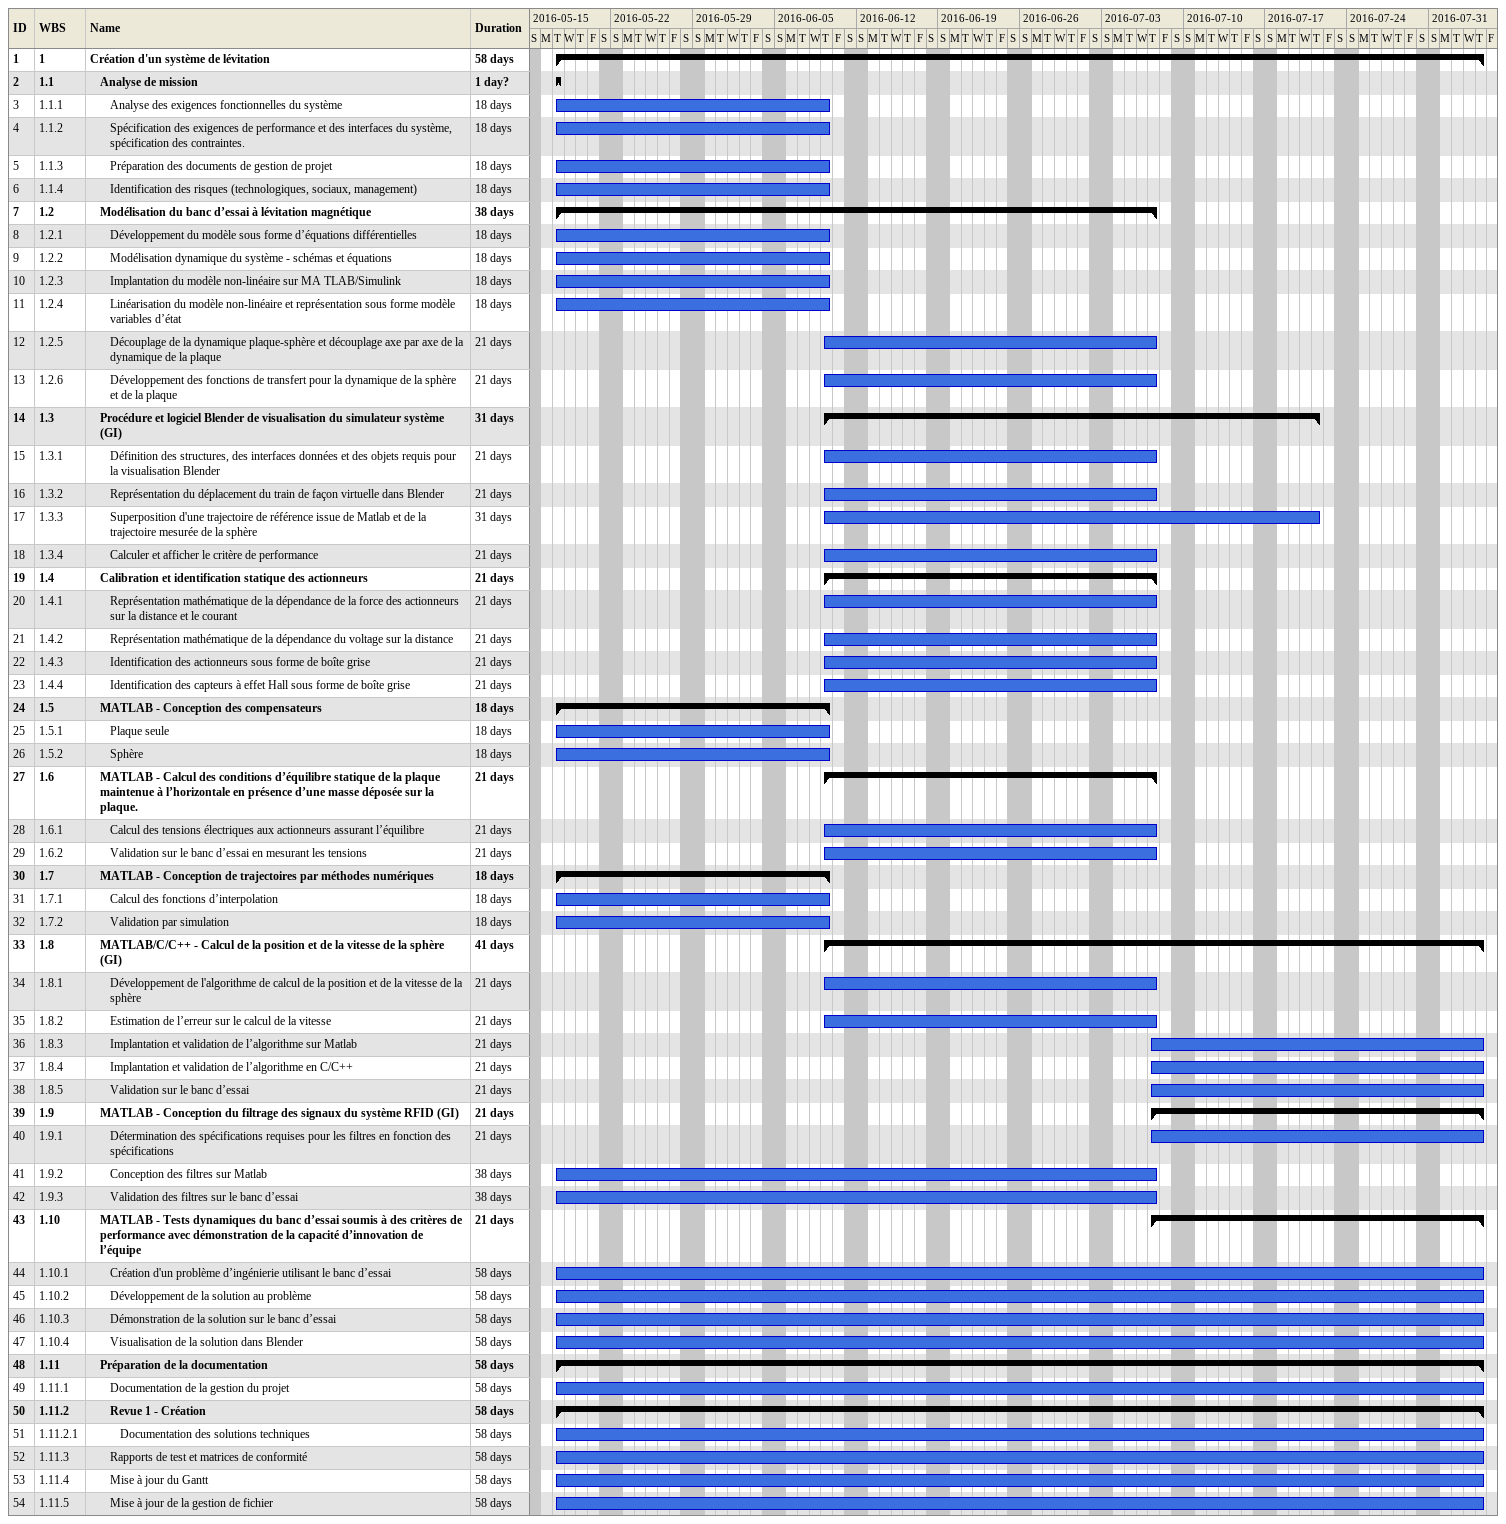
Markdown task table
| ID | WBS | Task | Duration | Start | Finish |
|---|---|---|---|---|---|
| 1 | 1 | **Création d'un système de lévitation** | 58d | 2016-05-17 | 2016-08-04 |
| 2 | 1.1 | **Analyse de mission** | 1d? | 2016-05-17 | 2016-05-17 |
| 3 | 1.1.1 | Analyse des exigences fonctionnelles du système | 18d | 2016-05-17 | 2016-06-09 |
| 4 | 1.1.2 | Spécification des exigences de performance et des interfaces du système, spécification des contraintes. | 18d | 2016-05-17 | 2016-06-09 |
| 5 | 1.1.3 | Préparation des documents de gestion de projet | 18d | 2016-05-17 | 2016-06-09 |
| 6 | 1.1.4 | Identification des risques (technologiques, sociaux, management) | 18d | 2016-05-17 | 2016-06-09 |
| 7 | 1.2 | **Modélisation du banc d’essai à lévitation magnétique** | 38d | 2016-05-17 | 2016-07-07 |
| 8 | 1.2.1 | Développement du modèle sous forme d’équations différentielles | 18d | 2016-05-17 | 2016-06-09 |
| 9 | 1.2.2 | Modélisation dynamique du système - schémas et équations | 18d | 2016-05-17 | 2016-06-09 |
| 10 | 1.2.3 | Implantation du modèle non-linéaire sur MA TLAB/Simulink | 18d | 2016-05-17 | 2016-06-09 |
| 11 | 1.2.4 | Linéarisation du modèle non-linéaire et représentation sous forme modèle variables d’état | 18d | 2016-05-17 | 2016-06-09 |
| 12 | 1.2.5 | Découplage de la dynamique plaque-sphère et découplage axe par axe de la dynamique de la plaque | 21d | 2016-06-09 | 2016-07-07 |
| 13 | 1.2.6 | Développement des fonctions de transfert pour la dynamique de la sphère et de la plaque | 21d | 2016-06-09 | 2016-07-07 |
| 14 | 1.3 | **Procédure et logiciel Blender de visualisation du simulateur système (GI)** | 31d | 2016-06-09 | 2016-07-21 |
| 15 | 1.3.1 | Définition des structures, des interfaces données et des objets requis pour la visualisation Blender | 21d | 2016-06-09 | 2016-07-07 |
| 16 | 1.3.2 | Représentation du déplacement du train de façon virtuelle dans Blender | 21d | 2016-06-09 | 2016-07-07 |
| 17 | 1.3.3 | Superposition d'une trajectoire de référence issue de Matlab et de la trajectoire mesurée de la sphère | 31d | 2016-06-09 | 2016-07-21 |
| 18 | 1.3.4 | Calculer et afficher le critère de performance | 21d | 2016-06-09 | 2016-07-07 |
| 19 | 1.4 | **Calibration et identification statique des actionneurs** | 21d | 2016-06-09 | 2016-07-07 |
| 20 | 1.4.1 | Représentation mathématique de la dépendance de la force des actionneurs sur la distance et le courant | 21d | 2016-06-09 | 2016-07-07 |
| 21 | 1.4.2 | Représentation mathématique de la dépendance du voltage sur la distance | 21d | 2016-06-09 | 2016-07-07 |
| 22 | 1.4.3 | Identification des actionneurs sous forme de boîte grise | 21d | 2016-06-09 | 2016-07-07 |
| 23 | 1.4.4 | Identification des capteurs à effet Hall sous forme de boîte grise | 21d | 2016-06-09 | 2016-07-07 |
| 24 | 1.5 | **MATLAB - Conception des compensateurs** | 18d | 2016-05-17 | 2016-06-09 |
| 25 | 1.5.1 | Plaque seule | 18d | 2016-05-17 | 2016-06-09 |
| 26 | 1.5.2 | Sphère | 18d | 2016-05-17 | 2016-06-09 |
| 27 | 1.6 | **MATLAB - Calcul des conditions d’équilibre statique de la plaque maintenue à l’horizontale en présence d’une masse déposée sur la plaque.** | 21d | 2016-06-09 | 2016-07-07 |
| 28 | 1.6.1 | Calcul des tensions électriques aux actionneurs assurant l’équilibre | 21d | 2016-06-09 | 2016-07-07 |
| 29 | 1.6.2 | Validation sur le banc d’essai en mesurant les tensions | 21d | 2016-06-09 | 2016-07-07 |
| 30 | 1.7 | **MATLAB - Conception de trajectoires par méthodes numériques** | 18d | 2016-05-17 | 2016-06-09 |
| 31 | 1.7.1 | Calcul des fonctions d’interpolation | 18d | 2016-05-17 | 2016-06-09 |
| 32 | 1.7.2 | Validation par simulation | 18d | 2016-05-17 | 2016-06-09 |
| 33 | 1.8 | **MATLAB/C/C++ - Calcul de la position et de la vitesse de la sphère (GI)** | 41d | 2016-06-09 | 2016-08-04 |
| 34 | 1.8.1 | Développement de l'algorithme de calcul de la position et de la vitesse de la sphère | 21d | 2016-06-09 | 2016-07-07 |
| 35 | 1.8.2 | Estimation de l’erreur sur le calcul de la vitesse | 21d | 2016-06-09 | 2016-07-07 |
| 36 | 1.8.3 | Implantation et validation de l’algorithme sur Matlab | 21d | 2016-07-07 | 2016-08-04 |
| 37 | 1.8.4 | Implantation et validation de l’algorithme en C/C++ | 21d | 2016-07-07 | 2016-08-04 |
| 38 | 1.8.5 | Validation sur le banc d’essai | 21d | 2016-07-07 | 2016-08-04 |
| 39 | 1.9 | **MATLAB - Conception du filtrage des signaux du système RFID (GI)** | 21d | 2016-07-07 | 2016-08-04 |
| 40 | 1.9.1 | Détermination des spécifications requises pour les filtres en fonction des spécifications | 21d | 2016-07-07 | 2016-08-04 |
| 41 | 1.9.2 | Conception des filtres sur Matlab | 38d | 2016-05-17 | 2016-07-07 |
| 42 | 1.9.3 | Validation des filtres sur le banc d’essai | 38d | 2016-05-17 | 2016-07-07 |
| 43 | 1.10 | **MATLAB - Tests dynamiques du banc d’essai soumis à des critères de performance avec démonstration de la capacité d’innovation de l’équipe** | 21d | 2016-07-07 | 2016-08-04 |
| 44 | 1.10.1 | Création d'un problème d’ingénierie utilisant le banc d’essai | 58d | 2016-05-17 | 2016-08-04 |
| 45 | 1.10.2 | Développement de la solution au problème | 58d | 2016-05-17 | 2016-08-04 |
| 46 | 1.10.3 | Démonstration de la solution sur le banc d’essai | 58d | 2016-05-17 | 2016-08-04 |
| 47 | 1.10.4 | Visualisation de la solution dans Blender | 58d | 2016-05-17 | 2016-08-04 |
| 48 | 1.11 | **Préparation de la documentation** | 58d | 2016-05-17 | 2016-08-04 |
| 49 | 1.11.1 | Documentation de la gestion du projet | 58d | 2016-05-17 | 2016-08-04 |
| 50 | 1.11.2 | **Revue 1 - Création** | 58d | 2016-05-17 | 2016-08-04 |
| 51 | 1.11.2.1 | Documentation des solutions techniques | 58d | 2016-05-17 | 2016-08-04 |
| 52 | 1.11.3 | Rapports de test et matrices de conformité | 58d | 2016-05-17 | 2016-08-04 |
| 53 | 1.11.4 | Mise à jour du Gantt | 58d | 2016-05-17 | 2016-08-04 |
| 54 | 1.11.5 | Mise à jour de la gestion de fichier | 58d | 2016-05-17 | 2016-08-04 |
